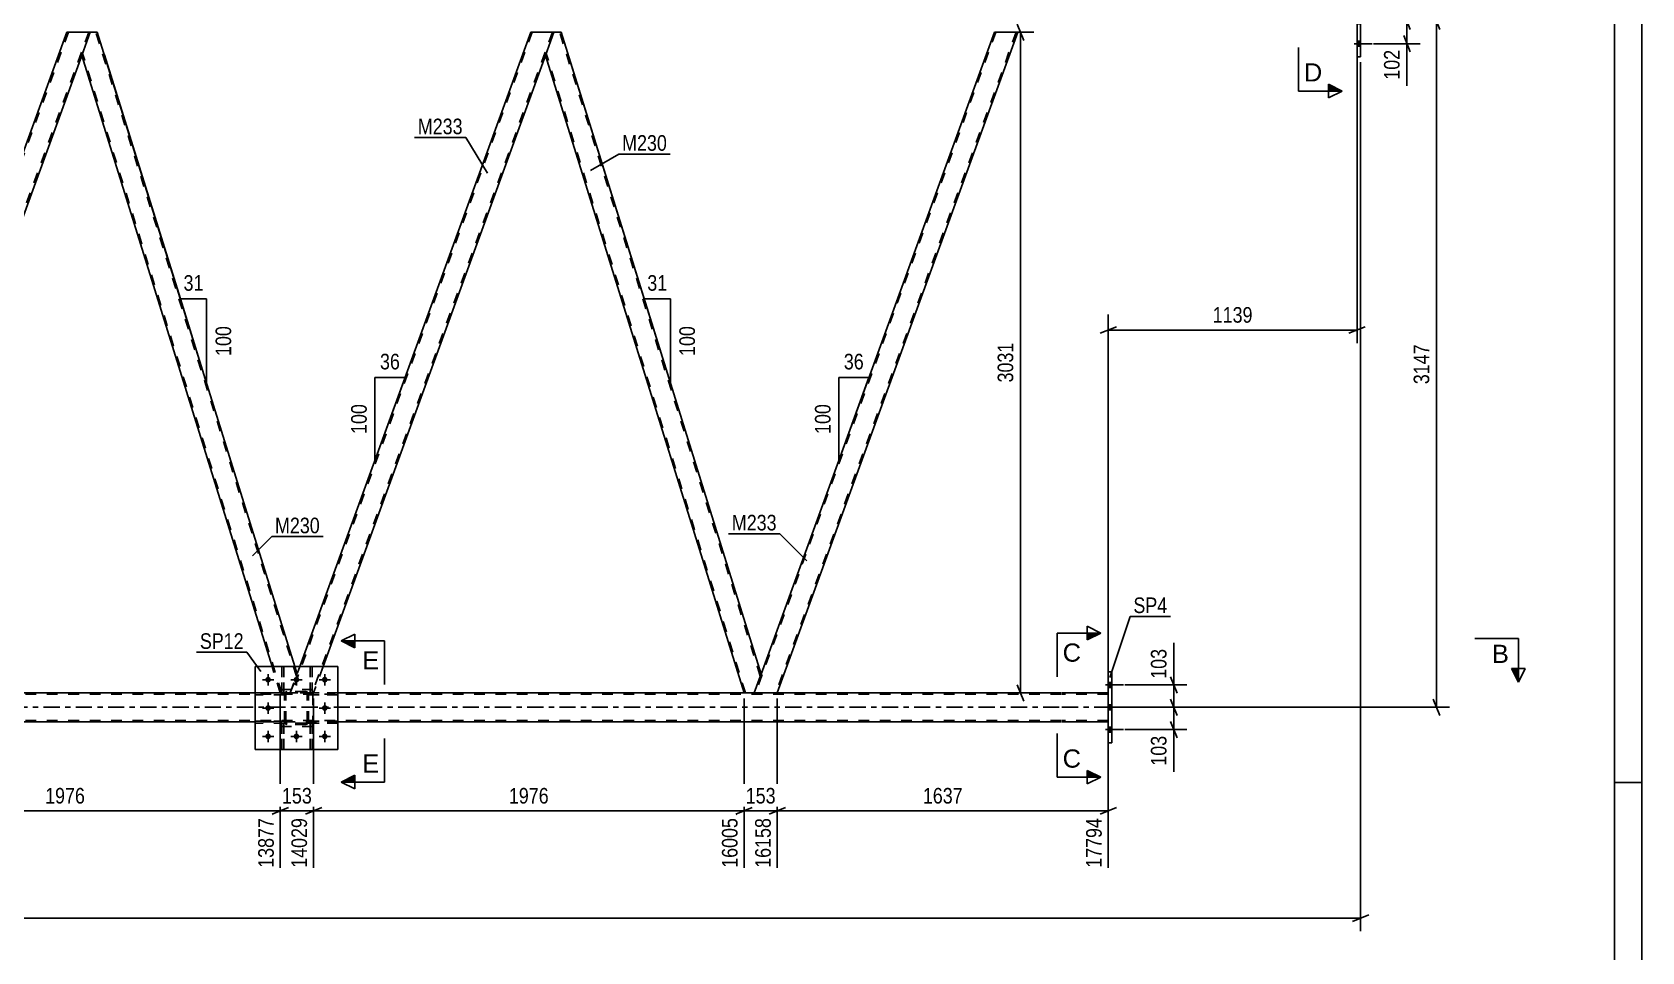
# Model space of a CAD drawing. Header units: millimetres. Extents: x 0 to 841, y 0 to 594.
# Drawn here: x 545.5 to 841, y 266.9 to 435.6 of the extents above; entities that cross this region are included whole.
import ezdxf

# ---------------------------------------------------------------- set-up
doc = ezdxf.new("R2010")
doc.units = ezdxf.units.MM
doc.linetypes.add('DXK_LINE_DOT2', pattern=[3.9198, 1.9599, -1.9599])
doc.linetypes.add('DXK_LINE_DOT3', pattern=[5.9187, 2.979, -0.9799, 0.9799, -0.9799])
doc.styles.add('Arial', font='ARIAL.TTF', dxfattribs={"height": 0.2})
doc.styles.add('Arial Narrow', font='ARIALN.TTF', dxfattribs={"height": 0.2})

# ---------------------------------------------------------------- blocks, each defined once
blk = doc.blocks.new('Unknown-275727060-1137')
at = {"color": 5, "linetype": 'Continuous'}
for p, q in [((841, 0), (841, 594)), ((836, 5), (836, 589)), ((841, 298), (836, 298))]:
    blk.add_line(p, q, dxfattribs=at)
blk = doc.blocks.new('Part-275727060-1564 - 1361')
at = {"color": 2, "linetype": 'Continuous'}
for p, q in [((601.64, 319.25), (586.44, 319.25)), ((586.44, 319.25), (586.44, 304.05)), ((601.64, 319.25), (601.64, 304.05)), ((601.64, 304.05), (586.44, 304.05))]:
    blk.add_line(p, q, dxfattribs=at)
blk = doc.blocks.new('Part-275727060-1429 - 1361')
at = {"color": 7, "linetype": 'DXK_LINE_DOT2'}
for p, q in [((552.17, 435.64), (508.05, 314.42)), ((555.91, 435.64), (511.79, 314.42)), ((556.17, 435.64), (554.62, 431.39)), ((509.05, 317.89), (507.79, 314.42)), ((512.05, 314.42), (507.79, 314.42)), ((511.54, 314.42), (508.3, 314.42))]:
    blk.add_line(p, q, dxfattribs=at)
at = {"color": 2, "linetype": 'Continuous'}
for p, q in [((551.91, 435.64), (509.05, 317.89)), ((556.17, 435.64), (551.91, 435.64)), ((554.62, 431.39), (512.05, 314.42))]:
    blk.add_line(p, q, dxfattribs=at)
blk = doc.blocks.new('Part-275727060-1547 - 1361')
at = {"color": 7, "linetype": 'DXK_LINE_DOT2'}
for p, q in [((597.04, 315.05), (591.04, 315.05)), ((591.04, 308.25), (591.04, 315.05)), ((597.04, 308.25), (597.04, 315.05)), ((597.04, 308.25), (591.04, 308.25))]:
    blk.add_line(p, q, dxfattribs=at)
blk = doc.blocks.new('Part-275727060-1434 - 1361')
at = {"color": 2, "linetype": 'Continuous'}
for p, q in [((556.17, 435.64), (554.62, 431.39)), ((556.17, 435.64), (557.48, 435.64)), ((593.77, 319.25), (557.48, 435.64)), ((589.58, 319.25), (554.62, 431.39))]:
    blk.add_line(p, q, dxfattribs=at)
at = {"color": 7, "linetype": 'DXK_LINE_DOT2'}
for p, q in [((594.05, 317.52), (557.23, 435.64)), ((591.33, 314.42), (554.76, 431.76)), ((591.08, 314.42), (589.58, 319.25)), ((594.19, 317.89), (593.77, 319.25)), ((592.92, 314.42), (594.19, 317.89)), ((592.92, 314.42), (594.19, 317.89)), ((591.08, 314.42), (592.92, 314.42)), ((591.58, 314.42), (592.92, 314.42))]:
    blk.add_line(p, q, dxfattribs=at)
blk = doc.blocks.new('Part-275727060-1444 - 1361')
at = {"color": 7, "linetype": 'DXK_LINE_DOT2'}
for p, q in [((637.3, 435.64), (593.18, 314.42)), ((641.05, 435.64), (596.93, 314.42)), ((641.3, 435.64), (639.75, 431.39)), ((592.92, 314.42), (594.68, 319.25)), ((598.94, 319.25), (597.18, 314.42)), ((597.18, 314.42), (592.92, 314.42)), ((596.67, 314.42), (593.43, 314.42))]:
    blk.add_line(p, q, dxfattribs=at)
at = {"color": 2, "linetype": 'Continuous'}
for p, q in [((637.04, 435.64), (594.68, 319.25)), ((641.3, 435.64), (637.04, 435.64)), ((639.75, 431.39), (598.94, 319.25))]:
    blk.add_line(p, q, dxfattribs=at)
blk = doc.blocks.new('Part-275727060-1460 - 1361')
at = {"color": 7, "linetype": 'DXK_LINE_DOT2'}
for p, q in [((591.84, 314.17), (591.88, 314.35)), ((591.88, 314.35), (591.84, 314.17)), ((591.84, 309.13), (591.84, 314.17)), ((592.08, 314.17), (592.1, 314.26)), ((592.08, 309.13), (592.08, 314.17)), ((592.1, 314.26), (592.15, 314.34)), ((592.14, 314.61), (592.32, 314.65)), ((592.32, 314.65), (592.14, 314.61)), ((592.15, 314.34), (592.23, 314.39)), ((592.23, 314.39), (592.32, 314.41)), ((595.76, 314.65), (592.32, 314.65)), ((592.32, 314.41), (595.76, 314.41)), ((595.76, 314.65), (595.94, 314.61)), ((595.94, 314.61), (595.76, 314.65)), ((595.76, 314.41), (595.85, 314.39)), ((595.85, 314.39), (595.93, 314.34)), ((595.93, 314.34), (595.98, 314.26)), ((595.98, 314.26), (596, 314.17)), ((596, 309.13), (596, 314.17)), ((596.2, 314.35), (596.24, 314.17)), ((596.24, 314.17), (596.2, 314.35)), ((596.24, 309.13), (596.24, 314.17)), ((591.88, 308.94), (591.84, 309.13)), ((591.84, 309.13), (591.88, 308.94)), ((592.1, 309.03), (592.08, 309.13)), ((592.15, 308.96), (592.1, 309.03)), ((592.32, 308.65), (592.14, 308.68)), ((592.14, 308.68), (592.32, 308.65)), ((592.23, 308.9), (592.15, 308.96)), ((592.32, 308.89), (592.23, 308.9)), ((595.76, 308.89), (592.32, 308.89)), ((595.76, 308.65), (592.32, 308.65)), ((595.85, 308.9), (595.76, 308.89)), ((595.94, 308.68), (595.76, 308.65)), ((595.76, 308.65), (595.94, 308.68)), ((595.93, 308.96), (595.85, 308.9)), ((595.98, 309.03), (595.93, 308.96)), ((596, 309.13), (595.98, 309.03)), ((596.24, 309.13), (596.2, 308.94)), ((596.2, 308.94), (596.24, 309.13))]:
    blk.add_line(p, q, dxfattribs=at)
at = {"color": 7, "linetype": 'DXK_LINE_DOT3'}
blk.add_line((594.04, 311.65), (594.04, 311.65), dxfattribs=at)
at = {"color": 7, "linetype": 'DXK_LINE_DOT2'}
for centre, start, end in [((592.32, 314.17), 112.5, 157.5), ((592.32, 314.17), 112.5, 157.5), ((595.76, 314.17), 22.5, 67.5), ((595.76, 314.17), 22.5, 67.5), ((592.32, 309.13), 202.5, 247.5), ((592.32, 309.13), 202.5, 247.5), ((595.76, 309.13), 292.5, 337.5), ((595.76, 309.13), 292.5, 337.5)]:
    blk.add_arc(centre, 0.48, start, end, dxfattribs=at)
blk = doc.blocks.new('Part-275727060-1500 - 1361')
at = {"color": 2, "linetype": 'Continuous'}
for p, q in [((788.73, 444.14), (788.73, 444.14)), ((788.73, 444.14), (789.37, 444.14)), ((788.73, 431.14), (788.73, 444.14)), ((789.37, 444.14), (789.37, 444.14)), ((789.37, 431.14), (789.37, 444.14)), ((788.73, 431.14), (789.37, 431.14)), ((789.37, 431.14), (789.37, 431.14))]:
    blk.add_line(p, q, dxfattribs=at)
at = {"color": 7, "linetype": 'DXK_LINE_DOT2'}
for p, q in [((788.73, 431.14), (788.73, 444.14)), ((789.37, 444.14), (789.37, 431.14)), ((789.37, 431.14), (789.37, 431.14))]:
    blk.add_line(p, q, dxfattribs=at)
blk = doc.blocks.new('Part-275727060-1548 - 1361')
at = {"color": 7, "linetype": 'DXK_LINE_DOT2'}
for p, q in [((591.84, 314.17), (591.88, 314.35)), ((591.88, 314.35), (591.84, 314.17)), ((591.84, 309.13), (591.84, 314.17)), ((592.08, 314.17), (592.1, 314.26)), ((592.08, 309.13), (592.08, 314.17)), ((592.1, 314.26), (592.15, 314.34)), ((592.14, 314.61), (592.32, 314.65)), ((592.32, 314.65), (592.14, 314.61)), ((592.15, 314.34), (592.23, 314.39)), ((592.23, 314.39), (592.32, 314.41)), ((595.76, 314.65), (592.32, 314.65)), ((592.32, 314.41), (595.76, 314.41)), ((595.76, 314.65), (595.94, 314.61)), ((595.94, 314.61), (595.76, 314.65)), ((595.76, 314.41), (595.85, 314.39)), ((595.85, 314.39), (595.93, 314.34)), ((595.93, 314.34), (595.98, 314.26)), ((595.98, 314.26), (596, 314.17)), ((596, 309.13), (596, 314.17)), ((596.2, 314.35), (596.24, 314.17)), ((596.24, 314.17), (596.2, 314.35)), ((596.24, 309.13), (596.24, 314.17)), ((591.88, 308.94), (591.84, 309.13)), ((591.84, 309.13), (591.88, 308.94)), ((592.1, 309.03), (592.08, 309.13)), ((592.15, 308.96), (592.1, 309.03)), ((592.32, 308.65), (592.14, 308.68)), ((592.14, 308.68), (592.32, 308.65)), ((592.23, 308.9), (592.15, 308.96)), ((592.32, 308.89), (592.23, 308.9)), ((595.76, 308.89), (592.32, 308.89)), ((595.76, 308.65), (592.32, 308.65)), ((595.85, 308.9), (595.76, 308.89)), ((595.94, 308.68), (595.76, 308.65)), ((595.76, 308.65), (595.94, 308.68)), ((595.93, 308.96), (595.85, 308.9)), ((595.98, 309.03), (595.93, 308.96)), ((596, 309.13), (595.98, 309.03)), ((596.24, 309.13), (596.2, 308.94)), ((596.2, 308.94), (596.24, 309.13))]:
    blk.add_line(p, q, dxfattribs=at)
at = {"color": 7, "linetype": 'DXK_LINE_DOT3'}
blk.add_line((594.04, 311.65), (594.04, 311.65), dxfattribs=at)
at = {"color": 7, "linetype": 'DXK_LINE_DOT2'}
for centre, start, end in [((592.32, 314.17), 112.5, 157.5), ((592.32, 314.17), 112.5, 157.5), ((595.76, 314.17), 22.5, 67.5), ((595.76, 314.17), 22.5, 67.5), ((592.32, 309.13), 202.5, 247.5), ((592.32, 309.13), 202.5, 247.5), ((595.76, 309.13), 292.5, 337.5), ((595.76, 309.13), 292.5, 337.5)]:
    blk.add_arc(centre, 0.48, start, end, dxfattribs=at)
blk = doc.blocks.new('Part-275727060-1505 - 1361')
at = {"color": 2, "linetype": 'Continuous'}
for p, q in [((743.06, 318.28), (743.06, 318.28)), ((743.06, 318.28), (743.7, 318.28)), ((743.06, 305.28), (743.06, 318.28)), ((743.7, 318.28), (743.7, 318.28)), ((743.7, 305.28), (743.7, 318.28)), ((743.06, 305.28), (743.7, 305.28)), ((743.7, 305.28), (743.7, 305.28))]:
    blk.add_line(p, q, dxfattribs=at)
at = {"color": 7, "linetype": 'DXK_LINE_DOT2'}
for p, q in [((743.06, 305.28), (743.06, 318.28)), ((743.7, 318.28), (743.7, 305.28)), ((743.7, 305.28), (743.7, 305.28))]:
    blk.add_line(p, q, dxfattribs=at)
blk = doc.blocks.new('Part-275727060-1546 - 1361')
at = {"color": 7, "linetype": 'DXK_LINE_DOT2'}
for p, q in [((597.04, 315.05), (591.04, 315.05)), ((591.04, 308.25), (591.04, 315.05)), ((597.04, 308.25), (597.04, 315.05)), ((597.04, 308.25), (591.04, 308.25))]:
    blk.add_line(p, q, dxfattribs=at)
blk = doc.blocks.new('Part-275727060-1549 - 1361')
at = {"color": 7, "linetype": 'DXK_LINE_DOT2'}
for p, q in [((586.44, 319.25), (601.64, 319.25)), ((586.44, 319.25), (586.44, 304.05)), ((601.64, 319.25), (601.64, 304.05)), ((586.44, 304.05), (601.64, 304.05))]:
    blk.add_line(p, q, dxfattribs=at)
blk = doc.blocks.new('Part-275727060-1570 - 1361')
at = {"color": 7, "linetype": 'DXK_LINE_DOT2'}
for p, q in [((596.59, 304.05), (596.59, 308.88)), ((596.59, 308.88), (596.91, 308.88)), ((596.59, 308.28), (596.91, 308.28)), ((596.91, 308.88), (596.91, 304.05)), ((596.91, 304.05), (596.59, 304.05))]:
    blk.add_line(p, q, dxfattribs=at)
blk = doc.blocks.new('Part-275727060-1576 - 1361')
at = {"color": 7, "linetype": 'DXK_LINE_DOT2'}
for p, q in [((591.71, 308.88), (591.39, 308.88)), ((591.39, 308.88), (591.39, 304.05)), ((591.39, 308.28), (591.71, 308.28)), ((591.71, 304.05), (591.71, 308.88)), ((591.39, 304.05), (591.71, 304.05))]:
    blk.add_line(p, q, dxfattribs=at)
blk = doc.blocks.new('Part-275727060-1582 - 1361')
at = {"color": 2, "linetype": 'Continuous'}
blk.add_line((591.71, 319.25), (591.39, 319.25), dxfattribs=at)
at = {"color": 7, "linetype": 'DXK_LINE_DOT2'}
for p, q in [((591.39, 319.25), (591.39, 314.4)), ((591.71, 314.4), (591.71, 319.25)), ((591.39, 315), (591.71, 315)), ((591.39, 314.4), (591.71, 314.4))]:
    blk.add_line(p, q, dxfattribs=at)
blk = doc.blocks.new('Part-275727060-1600 - 1361')
at = {"color": 2, "linetype": 'Continuous'}
for p, q in [((641.3, 435.64), (639.75, 431.39)), ((642.62, 435.64), (641.3, 435.64)), ((679.32, 317.89), (642.62, 435.64)), ((639.75, 431.39), (676.21, 314.42)), ((679.15, 317.43), (678.06, 314.42)), ((679.24, 317.67), (679.15, 317.43)), ((679.24, 317.67), (679.32, 317.89))]:
    blk.add_line(p, q, dxfattribs=at)
at = {"color": 7, "linetype": 'DXK_LINE_DOT2'}
for p, q in [((679.19, 317.52), (642.37, 435.64)), ((676.46, 314.42), (639.89, 431.76)), ((678.06, 314.42), (679.32, 317.89)), ((678.06, 314.42), (676.21, 314.42)), ((676.72, 314.42), (678.06, 314.42))]:
    blk.add_line(p, q, dxfattribs=at)
blk = doc.blocks.new('Part-275727060-1605 - 1361')
at = {"color": 7, "linetype": 'DXK_LINE_DOT2'}
for p, q in [((722.43, 435.64), (678.31, 314.42)), ((726.18, 435.64), (682.06, 314.42)), ((679.32, 317.89), (678.06, 314.42)), ((682.31, 314.42), (678.06, 314.42)), ((681.8, 314.42), (678.57, 314.42))]:
    blk.add_line(p, q, dxfattribs=at)
at = {"color": 2, "linetype": 'Continuous'}
for p, q in [((722.18, 435.64), (679.32, 317.89)), ((726.44, 435.64), (682.31, 314.42)), ((726.44, 435.64), (722.18, 435.64))]:
    blk.add_line(p, q, dxfattribs=at)
blk = doc.blocks.new('Part-275727060-1613 - 1361')
at = {"color": 7, "linetype": 'DXK_LINE_DOT2'}
for p, q in [((591.39, 314.4), (591.39, 319.25)), ((591.39, 319.25), (591.71, 319.25)), ((591.71, 319.25), (591.71, 314.4)), ((591.39, 315), (591.71, 315)), ((591.71, 314.4), (591.39, 314.4))]:
    blk.add_line(p, q, dxfattribs=at)
blk = doc.blocks.new('Part-275727060-1619 - 1361')
at = {"color": 7, "linetype": 'DXK_LINE_DOT2'}
for p, q in [((591.39, 304.05), (591.39, 308.88)), ((591.39, 308.88), (591.71, 308.88)), ((591.39, 308.28), (591.71, 308.28)), ((591.71, 308.88), (591.71, 304.05)), ((591.71, 304.05), (591.39, 304.05))]:
    blk.add_line(p, q, dxfattribs=at)
blk = doc.blocks.new('Part-275727060-1660 - 1361')
at = {"color": 7, "linetype": 'DXK_LINE_DOT2'}
for p, q in [((596.24, 314.09), (596.24, 314.41)), ((596.24, 314.41), (601.64, 314.41)), ((601.64, 314.09), (596.24, 314.09)), ((596.84, 314.09), (596.84, 314.41)), ((601.64, 314.41), (601.64, 314.09))]:
    blk.add_line(p, q, dxfattribs=at)
blk = doc.blocks.new('Part-275727060-1663 - 1361')
at = {"color": 7, "linetype": 'DXK_LINE_DOT2'}
for p, q in [((596.24, 308.89), (596.24, 309.21)), ((596.24, 309.21), (601.64, 309.21)), ((601.64, 308.89), (596.24, 308.89)), ((596.84, 308.89), (596.84, 309.21)), ((601.64, 309.21), (601.64, 308.89))]:
    blk.add_line(p, q, dxfattribs=at)
blk = doc.blocks.new('Part-275727060-1666 - 1361')
at = {"color": 7, "linetype": 'DXK_LINE_DOT2'}
for p, q in [((591.84, 314.41), (586.44, 314.41)), ((586.44, 314.09), (586.44, 314.41)), ((591.84, 314.09), (586.44, 314.09)), ((591.24, 314.09), (591.24, 314.41)), ((591.84, 314.41), (591.84, 314.09))]:
    blk.add_line(p, q, dxfattribs=at)
blk = doc.blocks.new('Part-275727060-1669 - 1361')
at = {"color": 7, "linetype": 'DXK_LINE_DOT2'}
for p, q in [((591.84, 309.21), (586.44, 309.21)), ((586.44, 308.89), (586.44, 309.21)), ((591.84, 308.89), (586.44, 308.89)), ((591.24, 308.89), (591.24, 309.21)), ((591.84, 309.21), (591.84, 308.89))]:
    blk.add_line(p, q, dxfattribs=at)
blk = doc.blocks.new('Part-275727060-1672 - 1361')
at = {"color": 2, "linetype": 'Continuous'}
blk.add_line((596.91, 319.25), (596.59, 319.25), dxfattribs=at)
at = {"color": 7, "linetype": 'DXK_LINE_DOT2'}
for p, q in [((596.59, 319.25), (596.59, 314.4)), ((596.91, 314.4), (596.91, 319.25)), ((596.59, 315), (596.91, 315)), ((596.59, 314.4), (596.91, 314.4))]:
    blk.add_line(p, q, dxfattribs=at)
blk = doc.blocks.new('Part-275727060-1678 - 1361')
at = {"color": 7, "linetype": 'DXK_LINE_DOT2'}
for p, q in [((596.91, 308.88), (596.59, 308.88)), ((596.59, 308.88), (596.59, 304.05)), ((596.59, 308.28), (596.91, 308.28)), ((596.91, 304.05), (596.91, 308.88)), ((596.59, 304.05), (596.91, 304.05))]:
    blk.add_line(p, q, dxfattribs=at)
blk = doc.blocks.new('Part-275727060-1684 - 1361')
at = {"color": 7, "linetype": 'DXK_LINE_DOT2'}
for p, q in [((601.64, 314.41), (596.24, 314.41)), ((596.24, 314.41), (596.24, 314.09)), ((596.24, 314.09), (601.64, 314.09)), ((596.84, 314.09), (596.84, 314.41)), ((601.64, 314.09), (601.64, 314.41))]:
    blk.add_line(p, q, dxfattribs=at)
blk = doc.blocks.new('Part-275727060-1687 - 1361')
at = {"color": 7, "linetype": 'DXK_LINE_DOT2'}
for p, q in [((601.64, 309.21), (596.24, 309.21)), ((596.24, 309.21), (596.24, 308.89)), ((596.24, 308.89), (601.64, 308.89)), ((596.84, 308.89), (596.84, 309.21)), ((601.64, 308.89), (601.64, 309.21))]:
    blk.add_line(p, q, dxfattribs=at)
blk = doc.blocks.new('Part-275727060-1690 - 1361')
at = {"color": 7, "linetype": 'DXK_LINE_DOT2'}
for p, q in [((591.84, 314.41), (586.44, 314.41)), ((586.44, 314.41), (586.44, 314.09)), ((591.84, 314.09), (586.44, 314.09)), ((591.24, 314.09), (591.24, 314.41)), ((591.84, 314.09), (591.84, 314.41))]:
    blk.add_line(p, q, dxfattribs=at)
blk = doc.blocks.new('Part-275727060-1693 - 1361')
at = {"color": 7, "linetype": 'DXK_LINE_DOT2'}
for p, q in [((591.84, 309.21), (586.44, 309.21)), ((586.44, 309.21), (586.44, 308.89)), ((591.84, 308.89), (586.44, 308.89)), ((591.24, 308.89), (591.24, 309.21)), ((591.84, 308.89), (591.84, 309.21))]:
    blk.add_line(p, q, dxfattribs=at)
blk = doc.blocks.new('Part-275727060-1696 - 1361')
at = {"color": 7, "linetype": 'DXK_LINE_DOT2'}
for p, q in [((596.59, 314.4), (596.59, 319.25)), ((596.59, 319.25), (596.91, 319.25)), ((596.91, 319.25), (596.91, 314.4)), ((596.59, 315), (596.91, 315)), ((596.91, 314.4), (596.59, 314.4))]:
    blk.add_line(p, q, dxfattribs=at)
blk = doc.blocks.new('Bolt-275727060-1723 - 1361')
at = {"linetype": 'Continuous'}
for points in [[(589.36, 316.85, -1), (588.32, 316.85, -1)], [(594.56, 316.85, -1), (593.52, 316.85, -1)], [(599.76, 316.85, -1), (598.72, 316.85, -1)], [(589.36, 311.65, -1), (588.32, 311.65, -1)], [(599.76, 311.65, -1), (598.72, 311.65, -1)], [(589.36, 306.45, -1), (588.32, 306.45, -1)], [(594.56, 306.45, -1), (593.52, 306.45, -1)], [(599.76, 306.45, -1), (598.72, 306.45, -1)]]:
    blk.add_hatch(color=1, dxfattribs=at).paths.add_polyline_path(points)
at = {"color": 1, "linetype": 'Continuous'}
for p, q in [((589.88, 316.85), (587.8, 316.85)), ((588.84, 317.89), (588.84, 315.81)), ((595.08, 316.85), (593, 316.85)), ((594.04, 317.89), (594.04, 315.81)), ((600.28, 316.85), (598.2, 316.85)), ((599.24, 317.89), (599.24, 315.81)), ((589.88, 311.65), (587.8, 311.65)), ((588.84, 312.69), (588.84, 310.61)), ((600.28, 311.65), (598.2, 311.65)), ((599.24, 312.69), (599.24, 310.61)), ((588.84, 307.49), (588.84, 305.41)), ((594.04, 307.49), (594.04, 305.41)), ((599.24, 307.49), (599.24, 305.41)), ((589.88, 306.45), (587.8, 306.45)), ((595.08, 306.45), (593, 306.45)), ((600.28, 306.45), (598.2, 306.45))]:
    blk.add_line(p, q, dxfattribs=at)
blk = doc.blocks.new('Bolt-275727060-1724 - 1361')
at = {"color": 1, "linetype": 'Continuous'}
for p, q in [((587.8, 316.85), (588.49, 316.85)), ((588.84, 317.89), (588.84, 317.19)), ((588.84, 315.81), (588.84, 316.5)), ((589.88, 316.85), (589.19, 316.85)), ((593, 316.85), (593.69, 316.85)), ((594.04, 317.89), (594.04, 317.19)), ((594.04, 315.81), (594.04, 316.5)), ((595.08, 316.85), (594.39, 316.85)), ((598.2, 316.85), (598.89, 316.85)), ((599.24, 317.89), (599.24, 317.19)), ((599.24, 315.81), (599.24, 316.5)), ((600.28, 316.85), (599.59, 316.85)), ((587.8, 311.65), (588.49, 311.65)), ((588.84, 312.69), (588.84, 311.99)), ((588.84, 310.61), (588.84, 311.3)), ((589.88, 311.65), (589.19, 311.65)), ((598.2, 311.65), (598.89, 311.65)), ((599.24, 312.69), (599.24, 311.99)), ((599.24, 310.61), (599.24, 311.3)), ((600.28, 311.65), (599.59, 311.65)), ((588.84, 307.49), (588.84, 306.79)), ((594.04, 307.49), (594.04, 306.79)), ((599.24, 307.49), (599.24, 306.79)), ((587.8, 306.45), (588.49, 306.45)), ((588.84, 305.41), (588.84, 306.1)), ((589.88, 306.45), (589.19, 306.45)), ((593, 306.45), (593.69, 306.45)), ((594.04, 305.41), (594.04, 306.1)), ((595.08, 306.45), (594.39, 306.45)), ((598.2, 306.45), (598.89, 306.45)), ((599.24, 305.41), (599.24, 306.1)), ((600.28, 306.45), (599.59, 306.45))]:
    blk.add_line(p, q, dxfattribs=at)
blk = doc.blocks.new('Bolt-275727060-1725 - 1361')
at = {"linetype": 'Continuous'}
for points in [[(743.7, 315.44), (743.7, 316.32), (743.06, 316.32), (743.06, 315.44)], [(743.7, 315.44), (743.7, 316.32), (743.06, 316.32), (743.06, 315.44)], [(743.7, 315.44), (743.7, 316.32), (743.06, 316.32), (743.06, 315.44)], [(743.7, 311.34), (743.7, 312.22), (743.06, 312.22), (743.06, 311.34)], [(743.7, 311.34), (743.7, 312.22), (743.06, 312.22), (743.06, 311.34)], [(743.7, 307.24), (743.7, 308.12), (743.06, 308.12), (743.06, 307.24)], [(743.7, 307.24), (743.7, 308.12), (743.06, 308.12), (743.06, 307.24)], [(743.7, 307.24), (743.7, 308.12), (743.06, 308.12), (743.06, 307.24)]]:
    blk.add_hatch(color=1, dxfattribs=at).paths.add_polyline_path(points)
at = {"color": 1, "linetype": 'Continuous'}
for p, q in [((743.06, 316.32), (743.7, 316.32)), ((743.06, 316.32), (743.7, 316.32)), ((743.06, 316.32), (743.7, 316.32)), ((742.54, 315.88), (745.86, 315.88)), ((742.54, 315.88), (745.86, 315.88)), ((742.54, 315.88), (745.86, 315.88)), ((743.06, 315.44), (743.7, 315.44)), ((743.06, 315.44), (743.7, 315.44)), ((743.06, 315.44), (743.7, 315.44)), ((742.54, 311.78), (745.86, 311.78)), ((742.54, 311.78), (745.86, 311.78)), ((743.06, 312.22), (743.7, 312.22)), ((743.06, 312.22), (743.7, 312.22)), ((743.06, 311.34), (743.7, 311.34)), ((743.06, 311.34), (743.7, 311.34)), ((742.54, 307.68), (745.86, 307.68)), ((742.54, 307.68), (745.86, 307.68)), ((742.54, 307.68), (745.86, 307.68)), ((743.06, 308.12), (743.7, 308.12)), ((743.06, 308.12), (743.7, 308.12)), ((743.06, 308.12), (743.7, 308.12)), ((743.06, 307.24), (743.7, 307.24)), ((743.06, 307.24), (743.7, 307.24)), ((743.06, 307.24), (743.7, 307.24))]:
    blk.add_line(p, q, dxfattribs=at)
blk = doc.blocks.new('Bolt-275727060-1726 - 1361')
at = {"linetype": 'Continuous'}
for points in [[(789.37, 441.3), (789.37, 442.18), (788.73, 442.18), (788.73, 441.3)], [(789.37, 441.3), (789.37, 442.18), (788.73, 442.18), (788.73, 441.3)], [(789.37, 441.3), (789.37, 442.18), (788.73, 442.18), (788.73, 441.3)], [(789.37, 437.2), (789.37, 438.08), (788.73, 438.08), (788.73, 437.2)], [(789.37, 437.2), (789.37, 438.08), (788.73, 438.08), (788.73, 437.2)], [(789.37, 433.1), (789.37, 433.98), (788.73, 433.98), (788.73, 433.1)], [(789.37, 433.1), (789.37, 433.98), (788.73, 433.98), (788.73, 433.1)], [(789.37, 433.1), (789.37, 433.98), (788.73, 433.98), (788.73, 433.1)]]:
    blk.add_hatch(color=1, dxfattribs=at).paths.add_polyline_path(points)
at = {"color": 1, "linetype": 'Continuous'}
for p, q in [((788.21, 441.74), (791.53, 441.74)), ((788.21, 441.74), (791.53, 441.74)), ((788.21, 441.74), (791.53, 441.74)), ((788.73, 442.18), (789.37, 442.18)), ((788.73, 442.18), (789.37, 442.18)), ((788.73, 442.18), (789.37, 442.18)), ((788.73, 441.3), (789.37, 441.3)), ((788.73, 441.3), (789.37, 441.3)), ((788.73, 441.3), (789.37, 441.3)), ((788.21, 437.64), (791.53, 437.64)), ((788.21, 437.64), (791.53, 437.64)), ((788.73, 438.08), (789.37, 438.08)), ((788.73, 438.08), (789.37, 438.08)), ((788.73, 437.2), (789.37, 437.2)), ((788.73, 437.2), (789.37, 437.2)), ((788.21, 433.54), (791.53, 433.54)), ((788.21, 433.54), (791.53, 433.54)), ((788.21, 433.54), (791.53, 433.54)), ((788.73, 433.98), (789.37, 433.98)), ((788.73, 433.98), (789.37, 433.98)), ((788.73, 433.98), (789.37, 433.98)), ((788.73, 433.1), (789.37, 433.1)), ((788.73, 433.1), (789.37, 433.1)), ((788.73, 433.1), (789.37, 433.1))]:
    blk.add_line(p, q, dxfattribs=at)
blk = doc.blocks.new('Part-275727060-1783 - 1361')
at = {"color": 7, "linetype": 'DXK_LINE_DOT2'}
for p, q in [((734.44, 314.18), (74.12, 314.18)), ((601.64, 314.42), (586.44, 314.42)), ((743.06, 314.18), (734.54, 314.18)), ((743.06, 314.42), (743.06, 309.14)), ((743.06, 309.14), (743.06, 314.42)), ((734.44, 309.38), (74.12, 309.38)), ((601.64, 309.14), (586.44, 309.14)), ((743.06, 309.38), (734.54, 309.38))]:
    blk.add_line(p, q, dxfattribs=at)
at = {"color": 2, "linetype": 'Continuous'}
for p, q in [((586.44, 314.42), (346.23, 314.42)), ((734.44, 314.42), (601.64, 314.42)), ((743.06, 314.42), (734.54, 314.42)), ((586.44, 309.14), (346.23, 309.14)), ((734.44, 309.14), (601.64, 309.14)), ((743.06, 309.14), (734.54, 309.14))]:
    blk.add_line(p, q, dxfattribs=at)
at = {"color": 7, "linetype": 'DXK_LINE_DOT3'}
for p, q in [((74.12, 311.78), (734.44, 311.78)), ((734.54, 311.78), (743.06, 311.78))]:
    blk.add_line(p, q, dxfattribs=at)
blk = doc.blocks.new('StraightDimension-275727060-16639 - 1361')
at = {"color": 7, "linetype": 'Continuous'}
for p, q in [((791.29, 437.64), (800.29, 437.64)), ((797.29, 439.14), (798.49, 436.14)), ((797.89, 433.54), (797.89, 437.64)), ((798.49, 432.04), (797.29, 435.04)), ((791.77, 433.54), (800.29, 433.54))]:
    blk.add_line(p, q, dxfattribs=at)
at = {"color": 0}
blk.add_wipeout([(797.14, 433.02), (792.94, 433.02), (792.94, 426.33), (797.14, 426.33)], dxfattribs=at)
at = {"color": 7, "linetype": 'Continuous'}
blk.add_line((797.89, 433.54), (797.89, 425.81), dxfattribs=at)
blk.add_line((797.89, 433.54), (797.89, 425.81), dxfattribs=at)
at = {"color": 3, "style": 'Arial Narrow'}
blk.add_text('102', height=2.863, rotation=90.0002, dxfattribs=at).set_placement((796.54, 426.93))
blk = doc.blocks.new('StraightDimension-275727060-2377 - 1361')
at = {"color": 7, "linetype": 'Continuous'}
for p, q in [((597.18, 313.42), (597.18, 282.33)), ((676.21, 313.42), (676.21, 282.33)), ((598.68, 293.37), (595.68, 292.17)), ((597.18, 292.77), (676.21, 292.77)), ((674.71, 292.17), (677.71, 293.37))]:
    blk.add_line(p, q, dxfattribs=at)
at = {"color": 0}
blk.add_wipeout([(640.95, 293.52), (640.95, 297.72), (632.44, 297.72), (632.44, 293.52)], dxfattribs=at)
at = {"color": 0, "linetype": 'Continuous'}
blk.add_wipeout([(675.61, 292.07), (671.41, 292.07), (671.41, 281.73), (675.61, 281.73)], dxfattribs=at)
at = {"color": 3, "style": 'Arial Narrow'}
blk.add_text('1976', height=2.863, dxfattribs=at).set_placement((633.04, 294.12))
at = {"color": 3, "linetype": 'Continuous', "style": 'Arial Narrow'}
blk.add_text('16005', height=2.863, rotation=90.0002, dxfattribs=at).set_placement((675.01, 282.33))
blk = doc.blocks.new('StraightDimension-275727060-2425 - 1361')
at = {"color": 7, "linetype": 'Continuous'}
for p, q in [((512.05, 313.42), (512.05, 282.33)), ((591.08, 313.42), (591.08, 282.33)), ((513.55, 293.37), (510.55, 292.17)), ((512.05, 292.77), (591.08, 292.77)), ((589.58, 292.17), (592.58, 293.37))]:
    blk.add_line(p, q, dxfattribs=at)
at = {"color": 0}
blk.add_wipeout([(555.82, 293.52), (555.82, 297.72), (547.31, 297.72), (547.31, 293.52)], dxfattribs=at)
at = {"color": 0, "linetype": 'Continuous'}
blk.add_wipeout([(590.48, 292.07), (586.28, 292.07), (586.28, 281.73), (590.48, 281.73)], dxfattribs=at)
at = {"color": 3, "style": 'Arial Narrow'}
blk.add_text('1976', height=2.863, dxfattribs=at).set_placement((547.91, 294.12))
at = {"color": 3, "linetype": 'Continuous', "style": 'Arial Narrow'}
blk.add_text('13877', height=2.863, rotation=90.0002, dxfattribs=at).set_placement((589.88, 282.33))
blk = doc.blocks.new('StraightDimension-275727060-2704 - 1361')
at = {"color": 7, "linetype": 'Continuous'}
for p, q in [((788.73, 434.68), (788.73, 378.6)), ((744.56, 381.6), (741.56, 380.4)), ((743.06, 315.42), (743.06, 383.85)), ((787.23, 380.4), (790.23, 381.6)), ((743.06, 381), (788.73, 381))]:
    blk.add_line(p, q, dxfattribs=at)
at = {"color": 0}
blk.add_wipeout([(770.15, 381.75), (770.15, 385.95), (761.64, 385.95), (761.64, 381.75)], dxfattribs=at)
at = {"color": 3, "style": 'Arial Narrow'}
blk.add_text('1139', height=2.863, dxfattribs=at).set_placement((762.24, 382.35))
blk = doc.blocks.new('StraightDimension-275727060-2401 - 1361')
at = {"color": 7, "linetype": 'Continuous'}
for p, q in [((591.08, 313.42), (591.08, 282.33)), ((597.18, 313.42), (597.18, 282.33)), ((589.58, 292.17), (592.58, 293.37)), ((591.08, 292.77), (597.18, 292.77)), ((598.68, 293.37), (595.68, 292.17))]:
    blk.add_line(p, q, dxfattribs=at)
at = {"color": 0}
blk.add_wipeout([(597.47, 293.52), (597.47, 297.72), (590.79, 297.72), (590.79, 293.52)], dxfattribs=at)
at = {"color": 3, "style": 'Arial Narrow'}
blk.add_text('153', height=2.863, dxfattribs=at).set_placement((591.39, 294.12))
at = {"color": 0, "linetype": 'Continuous'}
blk.add_wipeout([(596.58, 292.07), (592.38, 292.07), (592.38, 281.73), (596.58, 281.73)], dxfattribs=at)
at = {"color": 3, "linetype": 'Continuous', "style": 'Arial Narrow'}
blk.add_text('14029', height=2.863, rotation=90.0002, dxfattribs=at).set_placement((595.98, 282.33))
blk = doc.blocks.new('StraightDimension-275727060-3080 - 1361')
at = {"color": 7, "linetype": 'Continuous'}
for p, q in [((789.37, 430.14), (789.37, 270.69)), ((64.86, 273.09), (789.37, 273.09)), ((787.87, 272.49), (790.87, 273.69))]:
    blk.add_line(p, q, dxfattribs=at)
blk = doc.blocks.new('StraightDimension-275727060-2855 - 1361')
at = {"color": 7, "linetype": 'Continuous'}
for p, q in [((790.37, 437.64), (805.73, 437.64)), ((803.93, 436.14), (802.73, 439.14)), ((803.33, 311.78), (803.33, 437.64)), ((802.73, 313.28), (803.93, 310.28)), ((744.7, 311.78), (805.73, 311.78))]:
    blk.add_line(p, q, dxfattribs=at)
at = {"color": 0}
blk.add_wipeout([(802.58, 378.97), (798.38, 378.97), (798.38, 370.46), (802.58, 370.46)], dxfattribs=at)
at = {"color": 3, "style": 'Arial Narrow'}
blk.add_text('3147', height=2.863, rotation=90.0002, dxfattribs=at).set_placement((801.98, 371.06))
blk = doc.blocks.new('StraightDimension-275727060-2693 - 1361')
at = {"color": 7, "linetype": 'Continuous'}
for p, q in [((723.74, 435.64), (729.37, 435.64)), ((727.57, 434.14), (726.37, 437.14)), ((726.97, 314.42), (726.97, 435.64)), ((716.48, 314.42), (729.37, 314.42)), ((726.37, 315.92), (727.57, 312.92))]:
    blk.add_line(p, q, dxfattribs=at)
at = {"color": 0}
blk.add_wipeout([(726.22, 379.29), (722.02, 379.29), (722.02, 370.78), (726.22, 370.78)], dxfattribs=at)
at = {"color": 3, "style": 'Arial Narrow'}
blk.add_text('3031', height=2.863, rotation=90.0002, dxfattribs=at).set_placement((725.62, 371.38))
blk = doc.blocks.new('AngleDimension-275727060-2844 - 1361')
at = {"color": 7, "linetype": 'Continuous'}
for p, q in [((643.91, 431.49), (657.87, 386.71)), ((662.69, 386.71), (657.87, 386.71)), ((662.69, 371.25), (657.87, 386.71)), ((662.69, 371.25), (662.69, 386.71))]:
    blk.add_line(p, q, dxfattribs=at)
at = {"color": 0}
for points in [[(662.71, 387.61), (662.71, 391.81), (657.85, 391.81), (657.85, 387.61)], [(667.79, 382.32), (663.59, 382.32), (663.59, 375.64), (667.79, 375.64)]]:
    blk.add_wipeout(points, dxfattribs=at)
at = {"color": 3, "style": 'Arial Narrow'}
blk.add_text('31', height=2.863, dxfattribs=at).set_placement((658.45, 388.21))
blk.add_text('100', height=2.863, rotation=90.0002, dxfattribs=at).set_placement((667.19, 376.24))
blk = doc.blocks.new('AngleDimension-275727060-1862 - 1361')
at = {"color": 7, "linetype": 'Continuous'}
for p, q in [((558.78, 431.49), (572.74, 386.71)), ((577.56, 386.71), (572.74, 386.71)), ((577.56, 371.25), (572.74, 386.71)), ((577.56, 371.25), (577.56, 386.71))]:
    blk.add_line(p, q, dxfattribs=at)
at = {"color": 0}
for points in [[(577.57, 387.61), (577.57, 391.81), (572.72, 391.81), (572.72, 387.61)], [(582.66, 382.32), (578.46, 382.32), (578.46, 375.64), (582.66, 375.64)]]:
    blk.add_wipeout(points, dxfattribs=at)
at = {"color": 3, "style": 'Arial Narrow'}
blk.add_text('31', height=2.863, dxfattribs=at).set_placement((573.32, 388.21))
blk.add_text('100', height=2.863, rotation=90.0002, dxfattribs=at).set_placement((582.06, 376.24))
blk = doc.blocks.new('StraightDimension-275727060-2335 - 1361')
at = {"color": 7, "linetype": 'Continuous'}
for p, q in [((682.31, 313.42), (682.31, 282.33)), ((743.06, 308.14), (743.06, 282.33)), ((683.81, 293.37), (680.81, 292.17)), ((682.31, 292.77), (743.06, 292.77)), ((741.56, 292.17), (744.56, 293.37))]:
    blk.add_line(p, q, dxfattribs=at)
at = {"color": 0}
blk.add_wipeout([(716.94, 293.52), (716.94, 297.72), (708.43, 297.72), (708.43, 293.52)], dxfattribs=at)
at = {"color": 0, "linetype": 'Continuous'}
blk.add_wipeout([(742.46, 292.07), (738.26, 292.07), (738.26, 281.73), (742.46, 281.73)], dxfattribs=at)
at = {"color": 3, "style": 'Arial Narrow'}
blk.add_text('1637', height=2.863, dxfattribs=at).set_placement((709.03, 294.12))
at = {"color": 3, "linetype": 'Continuous', "style": 'Arial Narrow'}
blk.add_text('17794', height=2.863, rotation=90.0002, dxfattribs=at).set_placement((741.86, 282.33))
blk = doc.blocks.new('StraightDimension-275727060-2353 - 1361')
at = {"color": 7, "linetype": 'Continuous'}
for p, q in [((676.21, 313.42), (676.21, 282.33)), ((682.31, 313.42), (682.31, 282.33)), ((674.71, 292.17), (677.71, 293.37)), ((676.21, 292.77), (682.31, 292.77)), ((683.81, 293.37), (680.81, 292.17))]:
    blk.add_line(p, q, dxfattribs=at)
at = {"color": 0}
blk.add_wipeout([(682.61, 293.52), (682.61, 297.72), (675.92, 297.72), (675.92, 293.52)], dxfattribs=at)
at = {"color": 3, "style": 'Arial Narrow'}
blk.add_text('153', height=2.863, dxfattribs=at).set_placement((676.52, 294.12))
at = {"color": 0, "linetype": 'Continuous'}
blk.add_wipeout([(681.71, 292.07), (677.51, 292.07), (677.51, 281.73), (681.71, 281.73)], dxfattribs=at)
at = {"color": 3, "linetype": 'Continuous', "style": 'Arial Narrow'}
blk.add_text('16158', height=2.863, rotation=90.0002, dxfattribs=at).set_placement((681.11, 282.33))
blk = doc.blocks.new('AngleDimension-275727060-2756 - 1361')
at = {"color": 7, "linetype": 'Continuous'}
for p, q in [((693.58, 372.28), (699.12, 372.28)), ((693.58, 357.06), (699.12, 372.28)), ((693.58, 357.06), (693.58, 372.28)), ((695.72, 362.94), (699.12, 372.28))]:
    blk.add_line(p, q, dxfattribs=at)
at = {"color": 0}
for points in [[(698.77, 373.18), (698.77, 377.38), (693.92, 377.38), (693.92, 373.18)], [(692.68, 368.01), (688.48, 368.01), (688.48, 361.33), (692.68, 361.33)]]:
    blk.add_wipeout(points, dxfattribs=at)
at = {"color": 3, "style": 'Arial Narrow'}
blk.add_text('36', height=2.863, dxfattribs=at).set_placement((694.52, 373.78))
blk.add_text('100', height=2.863, rotation=90.0002, dxfattribs=at).set_placement((692.08, 361.93))
blk = doc.blocks.new('StraightDimension-275727060-16633 - 1361')
at = {"color": 7, "linetype": 'Continuous'}
for p, q in [((754.5, 317.38), (755.7, 314.38)), ((746.1, 315.88), (757.5, 315.88)), ((755.7, 310.28), (754.5, 313.28)), ((755.1, 311.78), (755.1, 315.88)), ((746.1, 311.78), (757.5, 311.78))]:
    blk.add_line(p, q, dxfattribs=at)
at = {"color": 0}
blk.add_wipeout([(754.35, 323.09), (750.15, 323.09), (750.15, 316.41), (754.35, 316.41)], dxfattribs=at)
at = {"color": 7, "linetype": 'Continuous'}
blk.add_line((755.1, 315.88), (755.1, 323.62), dxfattribs=at)
blk.add_line((755.1, 315.88), (755.1, 323.62), dxfattribs=at)
at = {"color": 3, "style": 'Arial Narrow'}
blk.add_text('103', height=2.863, rotation=90.0002, dxfattribs=at).set_placement((753.75, 317.01))
blk = doc.blocks.new('AngleDimension-275727060-2767 - 1361')
at = {"color": 7, "linetype": 'Continuous'}
for p, q in [((608.44, 372.28), (613.98, 372.28)), ((608.44, 357.06), (613.98, 372.28)), ((608.44, 357.06), (608.44, 372.28)), ((610.58, 362.94), (613.98, 372.28))]:
    blk.add_line(p, q, dxfattribs=at)
at = {"color": 0}
for points in [[(613.64, 373.18), (613.64, 377.38), (608.78, 377.38), (608.78, 373.18)], [(607.54, 368.01), (603.34, 368.01), (603.34, 361.33), (607.54, 361.33)]]:
    blk.add_wipeout(points, dxfattribs=at)
at = {"color": 3, "style": 'Arial Narrow'}
blk.add_text('36', height=2.863, dxfattribs=at).set_placement((609.38, 373.78))
blk.add_text('100', height=2.863, rotation=90.0002, dxfattribs=at).set_placement((606.94, 361.93))
blk = doc.blocks.new('StraightDimension-275727060-16634 - 1361')
at = {"color": 7, "linetype": 'Continuous'}
for p, q in [((754.5, 313.28), (755.7, 310.28)), ((746.1, 311.78), (757.5, 311.78)), ((755.1, 307.68), (755.1, 311.78)), ((746.1, 307.68), (757.5, 307.68)), ((755.7, 306.18), (754.5, 309.18))]:
    blk.add_line(p, q, dxfattribs=at)
at = {"color": 0}
blk.add_wipeout([(754.35, 307.16), (750.15, 307.16), (750.15, 300.47), (754.35, 300.47)], dxfattribs=at)
at = {"color": 7, "linetype": 'Continuous'}
blk.add_line((755.1, 307.68), (755.1, 299.95), dxfattribs=at)
blk.add_line((755.1, 307.68), (755.1, 299.95), dxfattribs=at)
at = {"color": 3, "style": 'Arial Narrow'}
blk.add_text('103', height=2.863, rotation=90.0002, dxfattribs=at).set_placement((753.75, 301.07))
blk = doc.blocks.new('Mark-275727060-1430 - 1361')
at = {"color": 0}
blk.add_wipeout([(598.33, 343.71), (598.33, 346.71), (590.11, 346.71), (590.11, 343.71)], dxfattribs=at)
blk.add_wipeout([(598.33, 343.71), (598.33, 346.71), (590.11, 346.71), (590.11, 343.71)], dxfattribs=at)
at = {"color": 30, "linetype": 'Continuous'}
for p, q in [((585.97, 339.57), (589.51, 343.11)), ((589.51, 343.11), (598.93, 343.11))]:
    blk.add_line(p, q, dxfattribs=at)
at = {"color": 3, "style": 'Arial Narrow'}
blk.add_text('M230', height=2.863, dxfattribs=at).set_placement((590.11, 343.71))
blk = doc.blocks.new('Mark-275727060-1440 - 1361')
at = {"color": 0}
blk.add_wipeout([(624.55, 416.92), (624.55, 419.92), (616.33, 419.92), (616.33, 416.92)], dxfattribs=at)
blk.add_wipeout([(624.55, 416.92), (624.55, 419.92), (616.33, 419.92), (616.33, 416.92)], dxfattribs=at)
at = {"color": 30, "linetype": 'Continuous'}
for p in [(615.73, 416.32), (629.13, 409.75)]:
    blk.add_line(p, (625.15, 416.32), dxfattribs=at)
at = {"color": 3, "style": 'Arial Narrow'}
blk.add_text('M233', height=2.863, dxfattribs=at).set_placement((616.33, 416.92))
blk = doc.blocks.new('Mark-275727060-1560 - 1361')
at = {"color": 0}
blk.add_wipeout([(584.36, 322.5), (584.36, 325.5), (576.32, 325.5), (576.32, 322.5)], dxfattribs=at)
blk.add_wipeout([(584.36, 322.5), (584.36, 325.5), (576.32, 325.5), (576.32, 322.5)], dxfattribs=at)
at = {"color": 30, "linetype": 'Continuous'}
for p in [(575.72, 321.9), (587.49, 318.32)]:
    blk.add_line(p, (584.96, 321.9), dxfattribs=at)
at = {"color": 3, "style": 'Arial Narrow'}
blk.add_text('SP12', height=2.863, dxfattribs=at).set_placement((576.32, 322.5))
blk = doc.blocks.new('Mark-275727060-1501 - 1361')
at = {"color": 0}
blk.add_wipeout([(753.89, 329.07), (753.89, 332.07), (747.68, 332.07), (747.68, 329.07)], dxfattribs=at)
blk.add_wipeout([(753.89, 329.07), (753.89, 332.07), (747.68, 332.07), (747.68, 329.07)], dxfattribs=at)
at = {"color": 30, "linetype": 'Continuous'}
for p, q in [((743.35, 317.27), (747.08, 328.47)), ((747.08, 328.47), (754.49, 328.47))]:
    blk.add_line(p, q, dxfattribs=at)
at = {"color": 3, "style": 'Arial Narrow'}
blk.add_text('SP4', height=2.863, dxfattribs=at).set_placement((747.68, 329.07))
blk = doc.blocks.new('Mark-275727060-1601 - 1361')
at = {"color": 0}
blk.add_wipeout([(682.2, 344.23), (682.2, 347.23), (673.97, 347.23), (673.97, 344.23)], dxfattribs=at)
blk.add_wipeout([(682.2, 344.23), (682.2, 347.23), (673.97, 347.23), (673.97, 344.23)], dxfattribs=at)
at = {"color": 30, "linetype": 'Continuous'}
for p in [(673.37, 343.63), (687.75, 338.68)]:
    blk.add_line(p, (682.8, 343.63), dxfattribs=at)
at = {"color": 3, "style": 'Arial Narrow'}
blk.add_text('M233', height=2.863, dxfattribs=at).set_placement((673.97, 344.23))
blk = doc.blocks.new('Mark-275727060-1596 - 1361')
at = {"color": 0}
blk.add_wipeout([(662.06, 413.89), (662.06, 416.89), (653.83, 416.89), (653.83, 413.89)], dxfattribs=at)
blk.add_wipeout([(662.06, 413.89), (662.06, 416.89), (653.83, 416.89), (653.83, 413.89)], dxfattribs=at)
at = {"color": 30, "linetype": 'Continuous'}
for p, q in [((648.04, 410.29), (653.23, 413.29)), ((653.23, 413.29), (662.66, 413.29))]:
    blk.add_line(p, q, dxfattribs=at)
at = {"color": 3, "style": 'Arial Narrow'}
blk.add_text('M230', height=2.863, dxfattribs=at).set_placement((653.83, 413.89))
blk = doc.blocks.new('SectionMark-275727060-3158 - 1361')
at = {"color": 6, "linetype": 'Continuous'}
for p, q in [((777.97, 449.64), (785.97, 449.64)), ((783.47, 450.89), (785.97, 449.64)), ((777.97, 424.85), (785.97, 424.85)), ((785.97, 424.85), (783.47, 423.6))]:
    blk.add_line(p, q, dxfattribs=at)
at = {"color": 0, "linetype": 'Continuous'}
for points in [[(782.34, 444.39), (782.34, 447.89), (778.97, 447.89), (778.97, 444.39)], [(782.34, 426.6), (782.34, 430.1), (778.97, 430.1), (778.97, 426.6)]]:
    blk.add_wipeout(points, dxfattribs=at)
at = {"linetype": 'Continuous'}
for points in [[(783.47, 448.39), (783.47, 449.64), (785.97, 449.64)], [(783.47, 424.85), (783.47, 426.1), (785.97, 424.85)]]:
    blk.add_hatch(color=6, dxfattribs=at).paths.add_polyline_path(points)
at = {"color": 6, "linetype": 'Continuous'}
for p, q in [((777.97, 449.64), (777.97, 441.64)), ((783.47, 448.39), (783.47, 450.89)), ((785.97, 449.64), (783.47, 448.39)), ((777.97, 424.85), (777.97, 432.85)), ((785.97, 424.85), (783.47, 426.1)), ((783.47, 426.1), (783.47, 423.6))]:
    blk.add_line(p, q, dxfattribs=at)
at = {"color": 3, "linetype": 'Continuous', "style": 'Arial'}
for p in [(778.97, 444.39), (778.97, 426.6)]:
    blk.add_text('D', height=3.34, dxfattribs=at).set_placement(p)
blk = doc.blocks.new('SectionMark-275727060-3160 - 1361')
at = {"color": 6, "linetype": 'Continuous'}
for p, q in [((733.69, 325.4), (741.69, 325.4)), ((739.19, 326.65), (741.69, 325.4)), ((733.69, 298.96), (741.69, 298.96)), ((741.69, 298.96), (739.19, 297.71))]:
    blk.add_line(p, q, dxfattribs=at)
at = {"color": 0, "linetype": 'Continuous'}
for points in [[(738.06, 320.15), (738.06, 323.65), (734.69, 323.65), (734.69, 320.15)], [(738.06, 300.71), (738.06, 304.21), (734.69, 304.21), (734.69, 300.71)]]:
    blk.add_wipeout(points, dxfattribs=at)
at = {"linetype": 'Continuous'}
for points in [[(739.19, 324.15), (739.19, 325.4), (741.69, 325.4)], [(739.19, 298.96), (739.19, 300.21), (741.69, 298.96)]]:
    blk.add_hatch(color=6, dxfattribs=at).paths.add_polyline_path(points)
at = {"color": 6, "linetype": 'Continuous'}
for p, q in [((733.69, 325.4), (733.69, 317.4)), ((739.19, 324.15), (739.19, 326.65)), ((741.69, 325.4), (739.19, 324.15)), ((733.69, 298.96), (733.69, 306.96)), ((741.69, 298.96), (739.19, 300.21)), ((739.19, 300.21), (739.19, 297.71))]:
    blk.add_line(p, q, dxfattribs=at)
at = {"color": 3, "linetype": 'Continuous', "style": 'Arial'}
for p in [(734.69, 320.15), (734.69, 300.71)]:
    blk.add_text('C', height=3.34, dxfattribs=at).set_placement(p)
blk = doc.blocks.new('SectionMark-275727060-3166 - 1361')
at = {"color": 6, "linetype": 'Continuous'}
for p in [(818.35, 324.42), (819.6, 318.92)]:
    blk.add_line(p, (818.35, 316.42), dxfattribs=at)
at = {"color": 0, "linetype": 'Continuous'}
blk.add_wipeout([(816.6, 319.92), (816.6, 323.42), (813.49, 323.42), (813.49, 319.92)], dxfattribs=at)
at = {"linetype": 'Continuous'}
blk.add_hatch(color=6, dxfattribs=at).paths.add_polyline_path([(817.1, 318.92), (818.35, 318.92), (818.35, 316.42)])
at = {"color": 6, "linetype": 'Continuous'}
for p, q in [((818.35, 324.42), (810.35, 324.42)), ((817.1, 318.92), (819.6, 318.92)), ((818.35, 316.42), (817.1, 318.92))]:
    blk.add_line(p, q, dxfattribs=at)
at = {"color": 3, "linetype": 'Continuous', "style": 'Arial'}
blk.add_text('B', height=3.34, dxfattribs=at).set_placement((813.49, 319.92))
blk = doc.blocks.new('SectionMark-275727060-3172 - 1361')
at = {"color": 6, "linetype": 'Continuous'}
for p, q in [((602.23, 323.97), (604.73, 325.22)), ((610.23, 323.97), (602.23, 323.97)), ((610.23, 298.06), (602.23, 298.06)), ((604.73, 296.81), (602.23, 298.06))]:
    blk.add_line(p, q, dxfattribs=at)
at = {"color": 0, "linetype": 'Continuous'}
for points in [[(609.23, 318.72), (609.23, 322.22), (606.12, 322.22), (606.12, 318.72)], [(609.23, 299.81), (609.23, 303.31), (606.12, 303.31), (606.12, 299.81)]]:
    blk.add_wipeout(points, dxfattribs=at)
at = {"linetype": 'Continuous'}
for points in [[(604.73, 323.97), (604.73, 322.72), (602.23, 323.97)], [(604.73, 299.31), (604.73, 298.06), (602.23, 298.06)]]:
    blk.add_hatch(color=6, dxfattribs=at).paths.add_polyline_path(points)
at = {"color": 6, "linetype": 'Continuous'}
for p, q in [((604.73, 322.72), (604.73, 325.22)), ((602.23, 323.97), (604.73, 322.72)), ((610.23, 323.97), (610.23, 315.97)), ((610.23, 298.06), (610.23, 306.06)), ((602.23, 298.06), (604.73, 299.31)), ((604.73, 299.31), (604.73, 296.81))]:
    blk.add_line(p, q, dxfattribs=at)
at = {"color": 3, "linetype": 'Continuous', "style": 'Arial'}
for p in [(606.12, 318.72), (606.12, 299.81)]:
    blk.add_text('E', height=3.34, dxfattribs=at).set_placement(p)

msp = doc.modelspace()

# ---------------------------------------------------------------- block references
for name in ['Unknown-275727060-1137', 'Part-275727060-1500 - 1361', 'Bolt-275727060-1726 - 1361', 'Part-275727060-1429 - 1361', 'Part-275727060-1434 - 1361', 'Part-275727060-1444 - 1361', 'Part-275727060-1600 - 1361', 'Part-275727060-1605 - 1361', 'Part-275727060-1564 - 1361', 'Part-275727060-1549 - 1361', 'Part-275727060-1582 - 1361', 'Part-275727060-1613 - 1361', 'Part-275727060-1672 - 1361', 'Part-275727060-1696 - 1361', 'Bolt-275727060-1723 - 1361', 'Bolt-275727060-1724 - 1361', 'Bolt-275727060-1725 - 1361', 'Part-275727060-1505 - 1361', 'Part-275727060-1783 - 1361', 'Part-275727060-1666 - 1361', 'Part-275727060-1690 - 1361', 'Part-275727060-1547 - 1361', 'Part-275727060-1546 - 1361', 'Part-275727060-1460 - 1361', 'Part-275727060-1548 - 1361', 'Part-275727060-1660 - 1361', 'Part-275727060-1684 - 1361', 'Part-275727060-1669 - 1361', 'Part-275727060-1693 - 1361', 'Part-275727060-1576 - 1361', 'Part-275727060-1619 - 1361', 'Part-275727060-1663 - 1361', 'Part-275727060-1687 - 1361', 'Part-275727060-1570 - 1361', 'Part-275727060-1678 - 1361']:
    msp.add_blockref(name, (0, 0))

# ---------------------------------------------------------------- next in the draw order: block references
for name in ['StraightDimension-275727060-16639 - 1361', 'StraightDimension-275727060-2425 - 1361', 'StraightDimension-275727060-2377 - 1361']:
    msp.add_blockref(name, (0, 0))

# ---------------------------------------------------------------- next in the draw order: block references
for name in ['StraightDimension-275727060-2704 - 1361', 'StraightDimension-275727060-2401 - 1361']:
    msp.add_blockref(name, (0, 0))

# ---------------------------------------------------------------- next in the draw order: block references
msp.add_blockref('StraightDimension-275727060-3080 - 1361', (0, 0))

# ---------------------------------------------------------------- next in the draw order: block references
for name in ['StraightDimension-275727060-2855 - 1361', 'StraightDimension-275727060-2693 - 1361', 'AngleDimension-275727060-1862 - 1361', 'AngleDimension-275727060-2844 - 1361', 'Mark-275727060-1440 - 1361', 'AngleDimension-275727060-2767 - 1361', 'AngleDimension-275727060-2756 - 1361', 'Mark-275727060-1430 - 1361', 'Mark-275727060-1601 - 1361', 'Mark-275727060-1560 - 1361']:
    msp.add_blockref(name, (0, 0))

# ---------------------------------------------------------------- next in the draw order: block references
for name in ['SectionMark-275727060-3158 - 1361', 'Mark-275727060-1596 - 1361', 'StraightDimension-275727060-16633 - 1361', 'StraightDimension-275727060-2335 - 1361']:
    msp.add_blockref(name, (0, 0))

# ---------------------------------------------------------------- next in the draw order: block references
for name in ['Mark-275727060-1501 - 1361', 'SectionMark-275727060-3160 - 1361', 'StraightDimension-275727060-2353 - 1361', 'StraightDimension-275727060-16634 - 1361']:
    msp.add_blockref(name, (0, 0))

# ---------------------------------------------------------------- next in the draw order: block references
msp.add_blockref('SectionMark-275727060-3166 - 1361', (0, 0))

# ---------------------------------------------------------------- next in the draw order: block references
msp.add_blockref('SectionMark-275727060-3172 - 1361', (0, 0))

doc.saveas('drawing.dxf')
